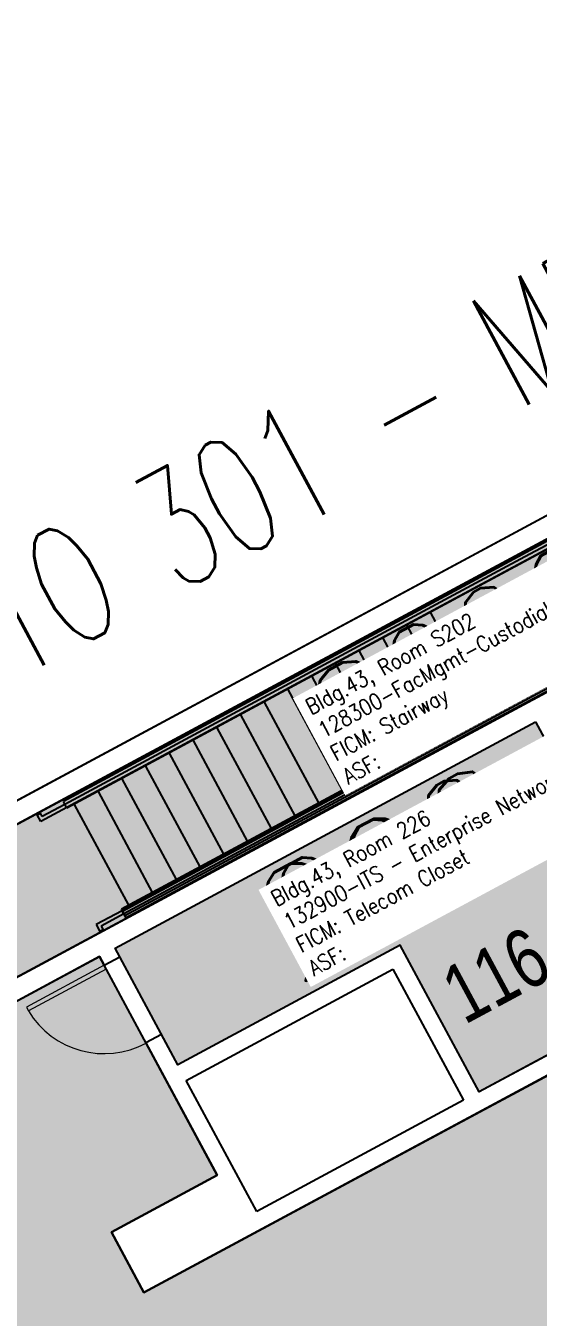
# Model space of a CAD drawing. Header units: inches. Extents: x 69213732 to 69221603, y 27657838 to 27667119.
# Drawn here: x 69218167 to 69218376, y 27664648 to 27665175 of the extents above; entities that cross this region are included whole.
import ezdxf
from ezdxf.enums import TextEntityAlignment as Align

# ---------------------------------------------------------------- set-up
doc = ezdxf.new("R2010")
doc.units = ezdxf.units.IN
doc.header["$LTSCALE"] = 100
doc.header["$MEASUREMENT"] = 0
for name, color, linetype in [('A-DOOR', 2, 'CONTINUOUS'), ('A-FLOR', 3, 'CONTINUOUS'), ('A-IDEN-FNUM', 1, 'CONTINUOUS'), ('A-IDEN-RNUM', 7, 'CONTINUOUS'), ('A-IDEN-SNUM', 4, 'CONTINUOUS'), ('A-IDEN-TEXT', 4, 'CONTINUOUS'), ('A-IDEN-VNUM', 4, 'CONTINUOUS'), ('A-WALL', 5, 'CONTINUOUS'), ('AREA-ASSIGN', 7, 'CONTINUOUS'), ('AREA-GROSS', 1, 'CONTINUOUS'), ('AREA-TEXT', 3, 'CONTINUOUS'), ('Rooms-Category-Color', 7, 'CONTINUOUS'), ('Rooms-College-Color', 7, 'CONTINUOUS'), ('Rooms-Department-Color', 7, 'CONTINUOUS'), ('Rooms-Division-Color', 7, 'CONTINUOUS'), ('Rooms-Information', 7, 'CONTINUOUS')]:
    doc.layers.add(name, color=color, linetype=linetype)
doc.styles.add('AREA', font='arial.ttf', dxfattribs={"width": 0.75, "height": 24})
doc.styles.add('ROOMFNUMBER', font='SIMPLEX.SHX', dxfattribs={"height": 0.8333})
doc.styles.add('ROOMSNUMBER', font='TXT.shx', dxfattribs={"height": 0.03})
doc.styles.add('ROOMVNUMBER', font='simplex.shx', dxfattribs={"width": 0.85})

# ---------------------------------------------------------------- blocks, each defined once
blk = doc.blocks.new('Single-Flush - 36_ x 84_-1118-BACKGROUND Level 2 Parent View')
at = {"layer": 'A-DOOR', "lineweight": 20}
for p, q in [((16.25, 3.62), (16.25, 39.65)), ((18, 39.65), (16.25, 39.65)), ((18, 3.62), (18, 39.65)), ((18, 3.62), (16.25, 3.62))]:
    blk.add_line(p, q, dxfattribs=at)
at = {"layer": 'A-DOOR', "lineweight": 5}
blk.add_arc((18, 3.62), 36.07, 92.7812, 180, dxfattribs=at)

msp = doc.modelspace()

# ---------------------------------------------------------------- hatches: boundary and pattern name
at = {"layer": 'Rooms-Category-Color', "true_color": 0xadadad}
for points in [[(69218131.11, 27664831.79), (69218157.17, 27664783.36), (69218613.33, 27665028.87), (69218587.27, 27665077.3)], [(69218374.75, 27664890.81), (69218432.58, 27664783.36), (69218351.78, 27664739.87), (69218319.54, 27664799.77), (69218228.84, 27664750.96), (69218203.25, 27664798.51)]]:
    msp.add_hatch(color=253, dxfattribs=at).paths.add_polyline_path(points)
at = {"layer": 'Rooms-Category-Color', "true_color": 0xfbafa2}
msp.add_hatch(color=21, dxfattribs=at).paths.add_polyline_path([(69218686.11, 27664911.58), (69218214.98, 27664658.01), (69218201.71, 27664682.67), (69218244.87, 27664705.89), (69218196.87, 27664795.07), (69218153.72, 27664771.85), (69218152.94, 27664771.97), (69218060.48, 27664722.21), (69218067.95, 27664708.34), (69218076.45, 27664712.92), (69218115.55, 27664640.27), (69218105.86, 27664635.06), (69218108.16, 27664630.79), (69218108.47, 27664630.21), (69218121.74, 27664605.56), (69218173.16, 27664510.02), (69218000.55, 27664417.11), (69217949.13, 27664512.65), (69217884.24, 27664477.73), (69217873.51, 27664497.65), (69217795.76, 27664455.8), (69218157.16, 27663784.33), (69218075.96, 27664191.03), (69218409.99, 27664257.72), (69218409.72, 27664258.21), (69218414.35, 27664260.7)])
at = {"layer": 'Rooms-College-Color', "true_color": 0xadadad}
for points in [[(69218131.11, 27664831.79), (69218157.17, 27664783.36), (69218613.33, 27665028.87), (69218587.27, 27665077.3)], [(69218374.75, 27664890.81), (69218432.58, 27664783.36), (69218351.78, 27664739.87), (69218319.54, 27664799.77), (69218228.84, 27664750.96), (69218203.25, 27664798.51)]]:
    msp.add_hatch(color=253, dxfattribs=at).paths.add_polyline_path(points)
at = {"layer": 'Rooms-College-Color', "true_color": 0xffe090}
msp.add_hatch(color=41, dxfattribs=at).paths.add_polyline_path([(69218686.11, 27664911.58), (69218214.98, 27664658.01), (69218201.71, 27664682.67), (69218244.87, 27664705.89), (69218196.87, 27664795.07), (69218153.72, 27664771.85), (69218152.94, 27664771.97), (69218060.48, 27664722.21), (69218067.95, 27664708.34), (69218076.45, 27664712.92), (69218115.55, 27664640.27), (69218105.86, 27664635.06), (69218108.16, 27664630.79), (69218108.47, 27664630.21), (69218121.74, 27664605.56), (69218173.16, 27664510.02), (69218000.55, 27664417.11), (69217949.13, 27664512.65), (69217884.24, 27664477.73), (69217873.51, 27664497.65), (69217795.76, 27664455.8), (69218157.16, 27663784.33), (69218075.96, 27664191.03), (69218409.99, 27664257.72), (69218409.72, 27664258.21), (69218414.35, 27664260.7)])
at = {"layer": 'Rooms-Department-Color', "true_color": 0xacacac}
for points in [[(69218131.11, 27664831.79), (69218157.17, 27664783.36), (69218613.33, 27665028.87), (69218587.27, 27665077.3)], [(69218374.75, 27664890.81), (69218432.58, 27664783.36), (69218351.78, 27664739.87), (69218319.54, 27664799.77), (69218228.84, 27664750.96), (69218203.25, 27664798.51)]]:
    msp.add_hatch(color=253, dxfattribs=at).paths.add_polyline_path(points)
at = {"layer": 'Rooms-Department-Color', "true_color": 0xffe090}
msp.add_hatch(color=41, dxfattribs=at).paths.add_polyline_path([(69218686.11, 27664911.58), (69218214.98, 27664658.01), (69218201.71, 27664682.67), (69218244.87, 27664705.89), (69218196.87, 27664795.07), (69218153.72, 27664771.85), (69218152.94, 27664771.97), (69218060.48, 27664722.21), (69218067.95, 27664708.34), (69218076.45, 27664712.92), (69218115.55, 27664640.27), (69218105.86, 27664635.06), (69218108.16, 27664630.79), (69218108.47, 27664630.21), (69218121.74, 27664605.56), (69218173.16, 27664510.02), (69218000.55, 27664417.11), (69217949.13, 27664512.65), (69217884.24, 27664477.73), (69217873.51, 27664497.65), (69217795.76, 27664455.8), (69218157.16, 27663784.33), (69218075.96, 27664191.03), (69218409.99, 27664257.72), (69218409.72, 27664258.21), (69218414.35, 27664260.7)])
at = {"layer": 'Rooms-Division-Color', "true_color": 0xadadad}
for points in [[(69218131.11, 27664831.79), (69218157.17, 27664783.36), (69218613.33, 27665028.87), (69218587.27, 27665077.3)], [(69218374.75, 27664890.81), (69218432.58, 27664783.36), (69218351.78, 27664739.87), (69218319.54, 27664799.77), (69218228.84, 27664750.96), (69218203.25, 27664798.51)]]:
    msp.add_hatch(color=253, dxfattribs=at).paths.add_polyline_path(points)
at = {"layer": 'Rooms-Division-Color', "true_color": 0xffe090}
msp.add_hatch(color=41, dxfattribs=at).paths.add_polyline_path([(69218686.11, 27664911.58), (69218214.98, 27664658.01), (69218201.71, 27664682.67), (69218244.87, 27664705.89), (69218196.87, 27664795.07), (69218153.72, 27664771.85), (69218152.94, 27664771.97), (69218060.48, 27664722.21), (69218067.95, 27664708.34), (69218076.45, 27664712.92), (69218115.55, 27664640.27), (69218105.86, 27664635.06), (69218108.16, 27664630.79), (69218108.47, 27664630.21), (69218121.74, 27664605.56), (69218173.16, 27664510.02), (69218000.55, 27664417.11), (69217949.13, 27664512.65), (69217884.24, 27664477.73), (69217873.51, 27664497.65), (69217795.76, 27664455.8), (69218157.16, 27663784.33), (69218075.96, 27664191.03), (69218409.99, 27664257.72), (69218409.72, 27664258.21), (69218414.35, 27664260.7)])

# ---------------------------------------------------------------- linework, layer by layer
at = {"layer": 'A-FLOR'}
for p, q in [((69218453.99, 27665003.16), (69218370.33, 27664958.13)), ((69218454.76, 27665001.87), (69218371.04, 27664956.81)), ((69218381.29, 27664965.54), (69218348.71, 27664948)), ((69218382.71, 27664962.9), (69218350.13, 27664945.36)), ((69218370.33, 27664958.13), (69218337.75, 27664940.6)), ((69218371.04, 27664956.81), (69218338.46, 27664939.28)), ((69218348.71, 27664948), (69218182.14, 27664858.35)), ((69218350.13, 27664945.36), (69218183.57, 27664855.71)), ((69218337.75, 27664940.6), (69218182.77, 27664857.19)), ((69218338.46, 27664939.28), (69218183.48, 27664855.87)), ((69218331.88, 27664935.39), (69218354.01, 27664894.27)), ((69218322.19, 27664930.18), (69218344.33, 27664889.06)), ((69218312.51, 27664924.97), (69218334.64, 27664883.84)), ((69218302.82, 27664919.75), (69218324.95, 27664878.63)), ((69218404.97, 27664921.55), (69218372.38, 27664904.02)), ((69218406.39, 27664918.91), (69218373.81, 27664901.38)), ((69218293.13, 27664914.54), (69218315.27, 27664873.42)), ((69218393.85, 27664914.43), (69218351.58, 27664891.69)), ((69218393.67, 27664914.77), (69218361.09, 27664897.23)), ((69218394.38, 27664913.44), (69218361.8, 27664895.91)), ((69218283.45, 27664909.33), (69218305.58, 27664868.21)), ((69218395.27, 27664911.79), (69218353.01, 27664889.04)), ((69218372.38, 27664904.02), (69218205.82, 27664814.37)), ((69218273.76, 27664904.11), (69218295.9, 27664862.99)), ((69218361.09, 27664897.23), (69218206.11, 27664813.82)), ((69218373.81, 27664901.38), (69218207.24, 27664811.73)), ((69218264.08, 27664898.9), (69218286.21, 27664857.78)), ((69218351.58, 27664891.69), (69218206.29, 27664813.49)), ((69218361.8, 27664895.91), (69218206.82, 27664812.5)), ((69218254.39, 27664893.69), (69218276.52, 27664852.57)), ((69218353.01, 27664889.04), (69218207.71, 27664810.85)), ((69218244.7, 27664888.48), (69218266.84, 27664847.35)), ((69218235.02, 27664883.26), (69218257.15, 27664842.14)), ((69218225.33, 27664878.05), (69218247.46, 27664836.93)), ((69218215.65, 27664872.84), (69218237.78, 27664831.71)), ((69218205.96, 27664867.62), (69218228.09, 27664826.5)), ((69218196.27, 27664862.41), (69218218.41, 27664821.29)), ((69218183.48, 27664855.87), (69218172.92, 27664850.18)), ((69218182.77, 27664857.19), (69218173.53, 27664852.21)), ((69218183.57, 27664855.71), (69218182.14, 27664858.35)), ((69218186.59, 27664857.2), (69218208.72, 27664816.07)), ((69218171.43, 27664852.93), (69218172.76, 27664853.64)), ((69218172.92, 27664850.18), (69218171.43, 27664852.93)), ((69218173.53, 27664852.21), (69218172.76, 27664853.64)), ((69218206.11, 27664813.82), (69218195.55, 27664808.13)), ((69218207.24, 27664811.73), (69218205.82, 27664814.37)), ((69218207.71, 27664810.85), (69218206.29, 27664813.49)), ((69218195.55, 27664808.13), (69218197.05, 27664805.34)), ((69218206.82, 27664812.5), (69218197.58, 27664807.52)), ((69218197.58, 27664807.52), (69218198.37, 27664806.05)), ((69218198.37, 27664806.05), (69218197.05, 27664805.34))]:
    msp.add_line(p, q, dxfattribs=at)
at = {"layer": 'A-WALL'}
for p, q in [((69218590.72, 27665088.82), (69218119.59, 27664835.25)), ((69218131.11, 27664831.79), (69218587.27, 27665077.3)), ((69218579.21, 27665010.51), (69218157.17, 27664783.36)), ((69218352.03, 27664731.77), (69218686.11, 27664911.58)), ((69218203.25, 27664798.51), (69218374.75, 27664890.81)), ((69218374.75, 27664890.81), (69218432.58, 27664783.36)), ((69218205.15, 27664794.99), (69218203.25, 27664798.51)), ((69218319.54, 27664799.77), (69218228.84, 27664750.96)), ((69218351.78, 27664739.87), (69218319.54, 27664799.77)), ((69218153.72, 27664771.85), (69218196.87, 27664795.07)), ((69218196.87, 27664795.07), (69218198.76, 27664791.55)), ((69218198.76, 27664791.55), (69218205.15, 27664794.99)), ((69218232.28, 27664744.58), (69218316.59, 27664789.95)), ((69218316.59, 27664789.95), (69218345.4, 27664736.44)), ((69218432.58, 27664783.36), (69218351.78, 27664739.87)), ((69218222.21, 27664763.29), (69218215.83, 27664759.85)), ((69218215.83, 27664759.85), (69218244.87, 27664705.89)), ((69218228.84, 27664750.96), (69218222.21, 27664763.29)), ((69218261.08, 27664691.06), (69218232.28, 27664744.58)), ((69218345.4, 27664736.44), (69218261.08, 27664691.06)), ((69218214.98, 27664658.01), (69218352.03, 27664731.77)), ((69218244.87, 27664705.89), (69218201.71, 27664682.67)), ((69218201.71, 27664682.67), (69218214.98, 27664658.01))]:
    msp.add_line(p, q, dxfattribs=at)
at = {"layer": 'AREA-ASSIGN'}
for points in [[(69218131.11, 27664831.79), (69218157.17, 27664783.36), (69218613.33, 27665028.87), (69218587.27, 27665077.3)], [(69218374.75, 27664890.81), (69218432.58, 27664783.36), (69218351.78, 27664739.87), (69218319.54, 27664799.77), (69218228.84, 27664750.96), (69218203.25, 27664798.51)]]:
    msp.add_lwpolyline(points, close=True, dxfattribs=at)
msp.add_lwpolyline([(69218075.96, 27664191.03), (69218409.99, 27664257.72), (69218409.72, 27664258.21), (69218414.35, 27664260.7), (69218686.11, 27664911.58), (69218214.98, 27664658.01), (69218201.71, 27664682.67), (69218244.87, 27664705.89), (69218196.87, 27664795.07), (69218153.72, 27664771.85)], dxfattribs=at)
at = {"layer": 'AREA-GROSS'}
msp.add_lwpolyline([(69217280.39, 27665924.33), (69217789.23, 27666198.19), (69217789.82, 27666197.09, -0.414214), (69218026.52, 27666126.03), (69218029.36, 27666120.75), (69218165.06, 27665871.26), (69218335.68, 27665554.26), (69218587.09, 27665086.86), (69218119.59, 27664835.25), (69218150.99, 27664775.6), (69218054.9, 27664723.89), (69218062.12, 27664710.46), (69217832.98, 27664587.13), (69217833.16, 27664586.66), (69217750.45, 27664542.14), (69217467.56, 27665067.75, 0.330213), (69217176.51, 27665204.48)], format="xyb", dxfattribs=at)

# ---------------------------------------------------------------- block references
at = {"layer": 'A-DOOR', "rotation": 118.289648361227}
msp.add_blockref('Single-Flush - 36_ x 84_-1118-BACKGROUND Level 2 Parent View', (69218210.49, 27664777.42), dxfattribs=at)

# ---------------------------------------------------------------- texts
at = {"layer": 'A-IDEN-FNUM', "style": 'ROOMFNUMBER'}
msp.add_text('226', height=45, rotation=28.29, dxfattribs=at).set_placement((69218316.21, 27664829.72), align=Align.MIDDLE)
at = {"layer": 'A-IDEN-RNUM', "style": 'ROOMSNUMBER', "width": 0.85}
msp.add_text('S202-00', height=1, rotation=28.29, dxfattribs=at).set_placement((69218349.52, 27664917.02))
at = {"layer": 'A-IDEN-SNUM', "style": 'ROOMSNUMBER', "width": 0.85}
msp.add_text('0430S20200', height=1, rotation=28.29, dxfattribs=at).set_placement((69218349.52, 27664917.02))
at = {"layer": 'A-IDEN-TEXT', "style": 'ROOMVNUMBER', "width": 0.65}
msp.add_text('STAIRS TO 301 - MECH', height=48, rotation=28.2896, dxfattribs=at).set_placement((69218024.82, 27664833.46))
at = {"layer": 'A-IDEN-VNUM', "style": 'ROOMVNUMBER', "width": 0.85}
for s, p in [('S202', (69218347.12, 27664917)), ('226', (69218316.21, 27664829.72))]:
    msp.add_text(s, height=45, rotation=28.29, dxfattribs=at).set_placement(p, align=Align.MIDDLE)
at = {"layer": 'AREA-TEXT', "style": 'AREA', "width": 0.75}
msp.add_text('116 SF', height=24, rotation=28.29, dxfattribs=at).set_placement((69218375.73, 27664796.88), align=Align.MIDDLE_CENTER)

# ---------------------------------------------------------------- next in the draw order: texts
at = {"layer": 'Rooms-Information', "insert": (69218284.37, 27664787.03), "char_height": 6.4286, "width": 144, "attachment_point": 7, "rotation": 28.29, "style": 'ROOMVNUMBER', "bg_fill": 3, "box_fill_scale": 1.5, "bg_fill_color": 256, "bg_fill_true_color": 13158600, "bg_fill_transparency": 0}
msp.add_mtext('Bldg.43, Room 226^M^J132900-ITS - Enterprise Network Svcs^M^JFICM: Telecom Closet^M^JASF: ', dxfattribs=at)

# ---------------------------------------------------------------- next in the draw order: texts
at = {"layer": 'Rooms-Information', "insert": (69218298.44, 27664865.24), "char_height": 6.4286, "width": 144, "attachment_point": 7, "rotation": 28.29, "style": 'ROOMVNUMBER', "bg_fill": 3, "box_fill_scale": 1.5, "bg_fill_color": 256, "bg_fill_true_color": 13158600, "bg_fill_transparency": 0}
msp.add_mtext('Bldg.43, Room S202^M^J128300-FacMgmt-Custodial Services^M^JFICM: Stairway^M^JASF: ', dxfattribs=at)

doc.saveas('drawing.dxf')
